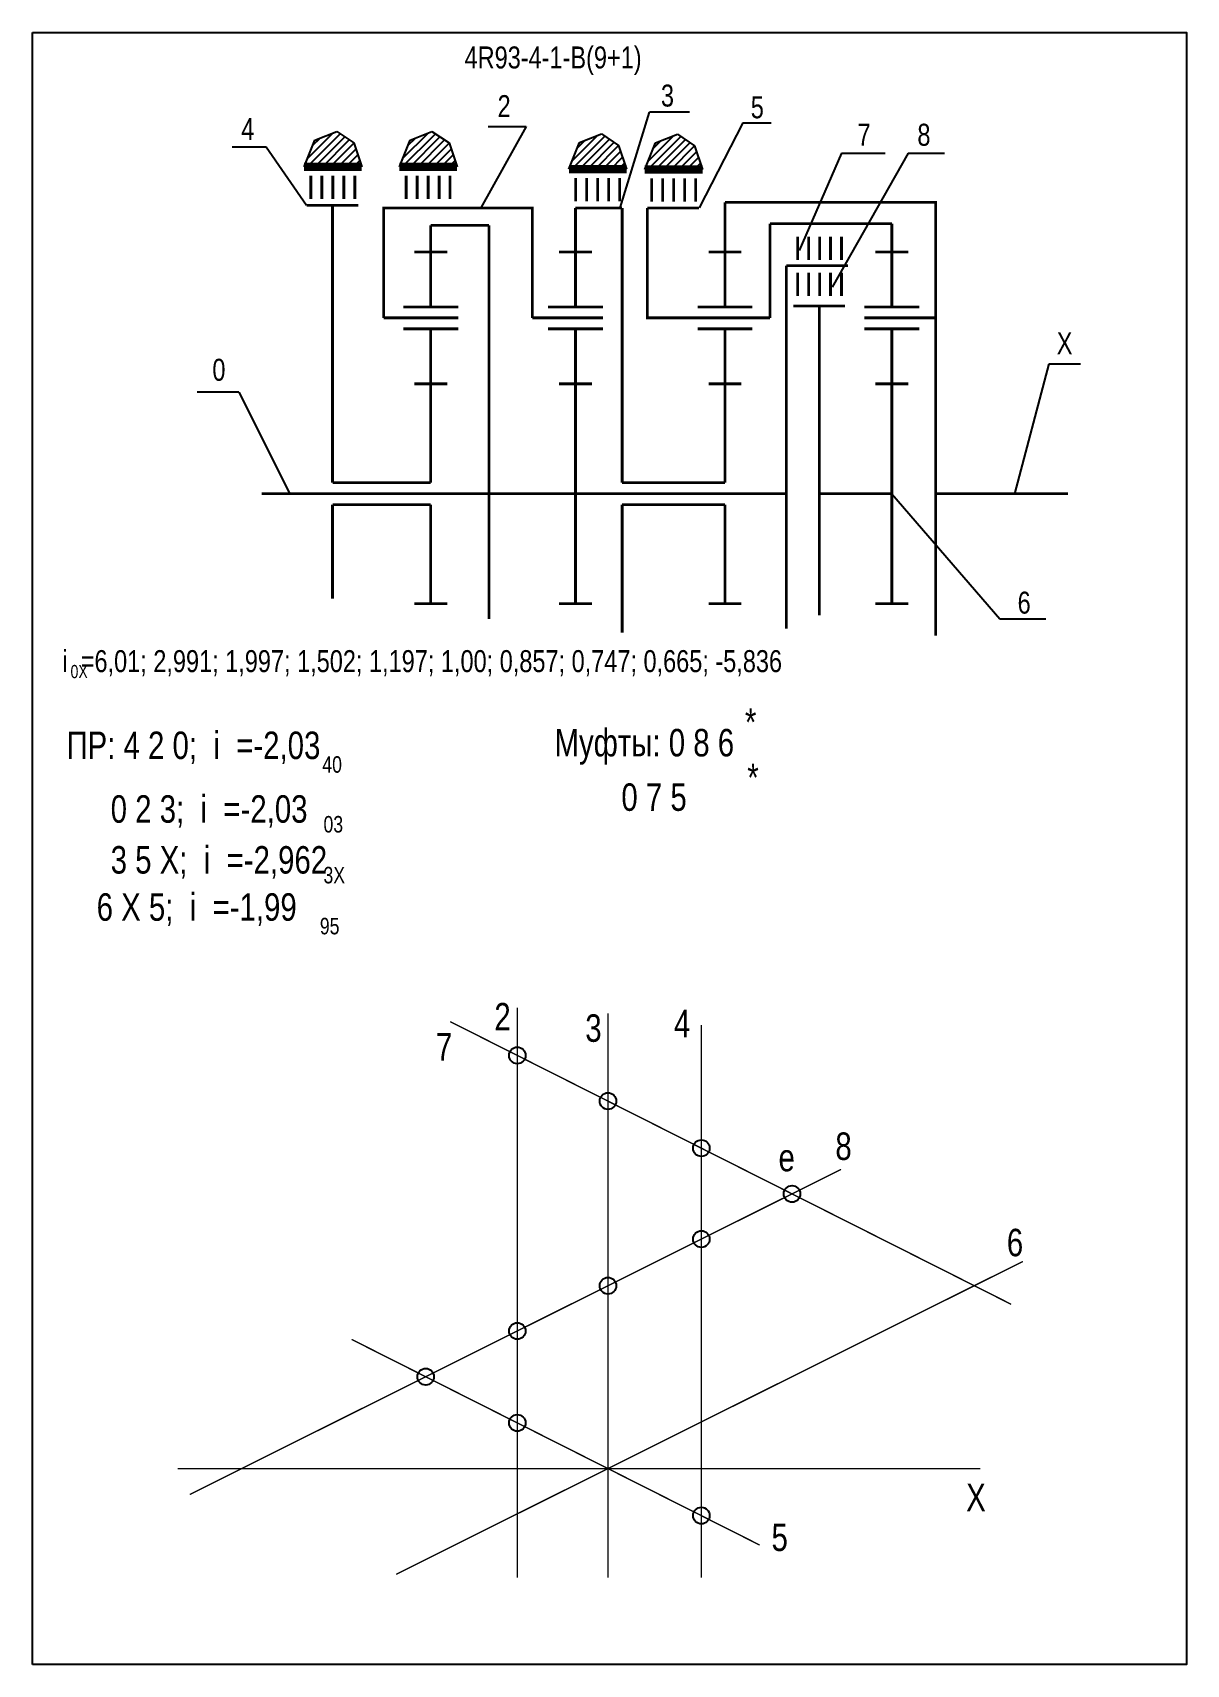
# Model space of a CAD drawing. Extents: x -352 to -142, y 153 to 450.
import ezdxf

# ---------------------------------------------------------------- set-up
doc = ezdxf.new("R2010")
doc.units = 0
doc.header["$LTSCALE"] = 15
doc.linetypes.add('DASHED', pattern=[0.75, 0.5, -0.25])
doc.layers.get('DEFPOINTS').update_dxf_attribs({"linetype": 'CONTINUOUS'})
doc.layers.add('DIM', color=92, linetype='CONTINUOUS')
doc.layers.add('MAIN', color=5, linetype='CONTINUOUS')
doc.styles.add('AMK', font='amk.shx', dxfattribs={"width": 0.8})

msp = doc.modelspace()

# ---------------------------------------------------------------- hatches: boundary and pattern name
at = {"layer": 'DIM'}
h = msp.add_hatch(dxfattribs=at)
h.set_pattern_fill('_USER', color=0, angle=45, style=0, pattern_type=0)
h.set_pattern_definition([(45, (-50.7848, -0.2431), (-0.7071068, 0.7071068), [])])
h.paths.add_polyline_path([(-301.08, 430.28), (-303.02, 425.46), (-292.53, 425.46), (-293.98, 429.78), (-297.09, 431.89)])
h = msp.add_hatch(dxfattribs=at)
h.set_pattern_fill('_USER', color=0, angle=45, style=0, pattern_type=0)
h.set_pattern_definition([(45, (-33.4371, -0.2431), (-0.7071068, 0.7071068), [])])
h.paths.add_polyline_path([(-283.73, 430.28), (-285.68, 425.46), (-275.18, 425.46), (-276.63, 429.78), (-279.74, 431.89)])
h = msp.add_hatch(dxfattribs=at)
h.set_pattern_fill('_USER', color=0, angle=45, style=0, pattern_type=0)
h.set_pattern_definition([(45, (-2.5842, -0.6728), (-0.7071068, 0.7071068), [])])
h.paths.add_polyline_path([(-252.88, 429.85), (-254.82, 425.03), (-244.33, 425.03), (-245.78, 429.35), (-248.89, 431.46)])
h = msp.add_hatch(dxfattribs=at)
h.set_pattern_fill('_USER', color=0, angle=45, style=0, pattern_type=0)
h.set_pattern_definition([(45, (11.2403, -0.7276), (-0.7071068, 0.7071068), [])])
h.paths.add_polyline_path([(-239.06, 429.79), (-241, 424.97), (-230.5, 424.97), (-231.95, 429.29), (-235.07, 431.41)])

# ---------------------------------------------------------------- linework, layer by layer
at = {"layer": 'DEFPOINTS', "const_width": 0.25}
for points in [[(-264.21, 168.62), (-264.21, 272.4)], [(-247.71, 168.62), (-247.71, 271.34)], [(-174.31, 218.4), (-276.42, 269.85)], [(-230.71, 168.62), (-230.71, 269.22)], [(-323.84, 183.78), (-205.29, 242.96)], [(-220.11, 174.59), (-294.38, 212.02)], [(-326.03, 188.5), (-179.92, 188.5)]]:
    msp.add_lwpolyline(points, dxfattribs=at)
at = {"layer": 'DEFPOINTS', "linetype": 'DASHED', "const_width": 0.25}
msp.add_lwpolyline([(-286.26, 169.26), (-172.18, 226.21)], dxfattribs=at)
at = {"layer": 'DEFPOINTS'}
for centre in [(-264.21, 263.7), (-247.71, 255.39), (-230.71, 246.82), (-214.21, 238.5), (-230.71, 230.27), (-247.71, 221.78), (-264.21, 213.54), (-280.89, 205.22), (-264.21, 196.82), (-230.71, 179.94)]:
    msp.add_circle(centre, 1.51, dxfattribs=at)
at = {"layer": 'DIM', "color": 0}
for p, q in [((-245.5, 417.95), (-240.14, 435.38)), ((-232.89, 435.38), (-240.14, 435.38)), ((-301.08, 430.28), (-297.09, 431.89)), ((-297.09, 431.89), (-293.98, 429.78)), ((-283.73, 430.28), (-279.74, 431.89)), ((-279.74, 431.89), (-276.63, 429.78)), ((-262.62, 432.76), (-270.83, 417.95)), ((-269.53, 432.76), (-262.62, 432.76)), ((-252.88, 429.85), (-248.89, 431.46)), ((-248.89, 431.46), (-245.78, 429.35)), ((-239.06, 429.79), (-235.07, 431.41)), ((-235.07, 431.41), (-231.95, 429.29)), ((-223.19, 433.45), (-231.12, 417.95)), ((-223.19, 433.45), (-218.01, 433.45)), ((-316.13, 429.1), (-309.91, 429.1)), ((-309.91, 429.1), (-302.56, 418.44)), ((-303.02, 425.46), (-301.08, 430.28)), ((-293.98, 429.78), (-292.53, 425.46)), ((-285.68, 425.46), (-283.73, 430.28)), ((-276.63, 429.78), (-275.18, 425.46)), ((-254.82, 425.03), (-252.88, 429.85)), ((-245.78, 429.35), (-244.33, 425.03)), ((-241, 424.97), (-239.06, 429.79)), ((-231.95, 429.29), (-230.5, 424.97)), ((-205.18, 427.9), (-212.88, 410.23)), ((-193.04, 427.9), (-206.88, 403.53)), ((-205.18, 427.9), (-197.23, 427.9)), ((-193.04, 427.9), (-186.48, 427.9)), ((-173.63, 365.95), (-167.4, 389.61)), ((-167.4, 389.61), (-161.68, 389.61)), ((-314.88, 384.43), (-322.48, 384.43)), ((-314.88, 384.43), (-305.61, 365.95)), ((-196.04, 365.95), (-176.4, 343.16)), ((-176.4, 343.16), (-168.01, 343.16))]:
    msp.add_line(p, q, dxfattribs=at)
at = {"layer": 'DIM', "color": 0, "const_width": 0.5}
for points in [[(-219.38, 418.96), (-226.41, 418.96)], [(-220.58, 418.96), (-188.05, 418.96), (-188.05, 340.08)], [(-297.85, 367.95), (-297.85, 418.44)], [(-288.54, 397.95), (-288.54, 417.95), (-261.46, 417.95), (-261.46, 397.95)], [(-253.62, 417.95), (-245.13, 417.95)], [(-245.13, 417.95), (-245.13, 367.95)], [(-218.2, 397.95), (-240.53, 397.95), (-240.53, 417.95)], [(-279.96, 414.77), (-269.35, 414.77)], [(-269.35, 414.77), (-269.35, 343.15)], [(-218.2, 415.08), (-196.04, 415.08)], [(-218.2, 397.95), (-218.2, 415.08)], [(-215.24, 407.45), (-204.04, 407.45)], [(-215.24, 407.45), (-215.24, 341.36)], [(-209.26, 400.12), (-209.26, 343.8)], [(-310.77, 365.95), (-245.52, 365.95)], [(-297.85, 367.95), (-279.96, 367.95)], [(-253.62, 365.95), (-215.24, 365.95)], [(-245.13, 367.95), (-226.41, 367.95)], [(-209.26, 365.95), (-196.04, 365.95)], [(-188.05, 365.95), (-164, 365.95)], [(-297.85, 363.95), (-279.96, 363.95)], [(-297.85, 346.82), (-297.85, 363.95)], [(-245.13, 363.95), (-226.41, 363.95)], [(-245.13, 363.95), (-245.13, 340.68)]]:
    msp.add_lwpolyline(points, dxfattribs=at)
at = {"layer": 'MAIN'}
for points in [[(-352.43, 152.87), (-352.43, 449.87)], [(-352.43, 449.87), (-142.43, 449.87), (-142.43, 152.87), (-352.43, 152.87)]]:
    msp.add_lwpolyline(points, dxfattribs=at)
at = {"layer": 'MAIN', "color": 0}
for points, const_width in [([(-303.02, 425.46), (-292.53, 425.46)], 1.5), ([(-285.68, 425.46), (-275.18, 425.46)], 1.5), ([(-254.82, 425.03), (-244.33, 425.03)], 1.5), ([(-241, 424.97), (-230.5, 424.97)], 1.5), ([(-293.79, 423.81), (-293.79, 419.61)], 0.5), ([(-276.44, 423.81), (-276.44, 419.61)], 0.5), ([(-245.59, 423.38), (-245.59, 419.18)], 0.5), ([(-231.77, 423.32), (-231.77, 419.12)], 0.5), ([(-226.41, 409.95), (-226.41, 418.96)], 0.5), ([(-302.56, 418.44), (-293.15, 418.44)], 0.5), ([(-253.62, 409.95), (-253.62, 417.95)], 0.5), ([(-240.53, 417.95), (-231.12, 417.95)], 0.5), ([(-279.96, 409.95), (-279.96, 414.77)], 0.5), ([(-205.2, 412.7), (-205.2, 408.5)], 0.5), ([(-196.04, 399.95), (-196.04, 415.08)], 0.5), ([(-279.96, 409.95), (-282.96, 409.95)], 0.5), ([(-279.96, 399.95), (-279.96, 409.95)], 0.5), ([(-279.96, 409.95), (-276.96, 409.95)], 0.5), ([(-253.62, 409.95), (-256.62, 409.95)], 0.5), ([(-253.62, 399.95), (-253.62, 409.95)], 0.5), ([(-253.62, 409.95), (-250.62, 409.95)], 0.5), ([(-226.41, 409.95), (-229.41, 409.95)], 0.5), ([(-226.41, 399.95), (-226.41, 409.95)], 0.5), ([(-226.41, 409.95), (-223.41, 409.95)], 0.5), ([(-196.04, 409.95), (-199.04, 409.95)], 0.5), ([(-196.04, 409.95), (-193.04, 409.95)], 0.5), ([(-205.2, 406.15), (-205.2, 401.96)], 0.5), ([(-274.96, 397.95), (-288.54, 397.95)], 0.5), ([(-248.62, 397.95), (-261.46, 397.95)], 0.5), ([(-213.96, 400.12), (-204.55, 400.12)], 0.5), ([(-188.05, 397.95), (-201.04, 397.95)], 0.5), ([(-279.96, 395.95), (-284.96, 395.95)], 0.5), ([(-279.96, 385.95), (-279.96, 395.95), (-274.96, 395.95)], 0.5), ([(-253.62, 395.95), (-258.62, 395.95)], 0.5), ([(-253.62, 385.95), (-253.62, 395.95), (-248.62, 395.95)], 0.5), ([(-226.41, 395.95), (-231.41, 395.95)], 0.5), ([(-226.41, 385.95), (-226.41, 395.95), (-221.41, 395.95)], 0.5), ([(-196.04, 395.95), (-201.04, 395.95)], 0.5), ([(-196.04, 385.95), (-196.04, 395.95), (-191.04, 395.95)], 0.5), ([(-279.96, 385.95), (-282.96, 385.95)], 0.5), ([(-279.96, 367.95), (-279.96, 385.95)], 0.5), ([(-279.96, 385.95), (-276.96, 385.95)], 0.5), ([(-253.62, 385.95), (-256.62, 385.95)], 0.5), ([(-253.62, 365.95), (-253.62, 385.95)], 0.5), ([(-253.62, 385.95), (-250.62, 385.95)], 0.5), ([(-226.41, 385.95), (-229.41, 385.95)], 0.5), ([(-226.41, 367.95), (-226.41, 385.95)], 0.5), ([(-226.41, 385.95), (-223.41, 385.95)], 0.5), ([(-196.04, 385.95), (-199.04, 385.95)], 0.5), ([(-196.04, 365.95), (-196.04, 385.95)], 0.5), ([(-196.04, 385.95), (-193.04, 385.95)], 0.5), ([(-253.62, 365.95), (-253.62, 345.95)], 0.5), ([(-196.04, 365.95), (-196.04, 345.95)], 0.5), ([(-279.96, 363.95), (-279.96, 345.95)], 0.5), ([(-226.41, 363.95), (-226.41, 345.95)], 0.5), ([(-279.96, 345.95), (-282.96, 345.95)], 0.5), ([(-279.96, 345.95), (-276.96, 345.95)], 0.5), ([(-253.62, 345.95), (-256.62, 345.95)], 0.5), ([(-253.62, 345.95), (-250.62, 345.95)], 0.5), ([(-226.41, 345.95), (-229.41, 345.95)], 0.5), ([(-226.41, 345.95), (-223.41, 345.95)], 0.5), ([(-196.04, 345.95), (-199.04, 345.95)], 0.5), ([(-196.04, 345.95), (-193.04, 345.95)], 0.5)]:
    msp.add_lwpolyline(points, dxfattribs=dict(at, const_width=const_width))
for points in [[(-301.79, 423.81, 0.5, 0.5, 0), (-301.79, 419.61, 0.5, 0.5, 0)], [(-299.79, 423.81, 0.5, 0.5, 0), (-299.79, 419.61, 0.5, 0.5, 0)], [(-297.79, 423.81, 0.5, 0.5, 0), (-297.79, 419.61, 0.5, 0.5, 0)], [(-295.79, 423.81, 0.5, 0.5, 0), (-295.79, 419.61, 0.5, 0.5, 0)], [(-284.44, 423.81, 0.5, 0.5, 0), (-284.44, 419.61, 0.5, 0.5, 0)], [(-282.44, 423.81, 0.5, 0.5, 0), (-282.44, 419.61, 0.5, 0.5, 0)], [(-280.44, 423.81, 0.5, 0.5, 0), (-280.44, 419.61, 0.5, 0.5, 0)], [(-278.44, 423.81, 0.5, 0.5, 0), (-278.44, 419.61, 0.5, 0.5, 0)], [(-253.59, 423.38, 0.5, 0.5, 0), (-253.59, 419.18, 0.5, 0.5, 0)], [(-251.59, 423.38, 0.5, 0.5, 0), (-251.59, 419.18, 0.5, 0.5, 0)], [(-249.59, 423.38, 0.5, 0.5, 0), (-249.59, 419.18, 0.5, 0.5, 0)], [(-247.59, 423.38, 0.5, 0.5, 0), (-247.59, 419.18, 0.5, 0.5, 0)], [(-239.77, 423.32, 0.5, 0.5, 0), (-239.77, 419.12, 0.5, 0.5, 0)], [(-237.77, 423.32, 0.5, 0.5, 0), (-237.77, 419.12, 0.5, 0.5, 0)], [(-235.77, 423.32, 0.5, 0.5, 0), (-235.77, 419.12, 0.5, 0.5, 0)], [(-233.77, 423.32, 0.5, 0.5, 0), (-233.77, 419.12, 0.5, 0.5, 0)], [(-213.2, 412.7, 0.5, 0.5, 0), (-213.2, 408.5, 0.5, 0.5, 0)], [(-211.2, 412.7, 0.5, 0.5, 0), (-211.2, 408.5, 0.5, 0.5, 0)], [(-209.2, 412.7, 0.5, 0.5, 0), (-209.2, 408.5, 0.5, 0.5, 0)], [(-207.2, 412.7, 0.5, 0.5, 0), (-207.2, 408.5, 0.5, 0.5, 0)], [(-213.2, 406.15, 0.5, 0.5, 0), (-213.2, 401.96, 0.5, 0.5, 0)], [(-211.2, 406.15, 0.5, 0.5, 0), (-211.2, 401.96, 0.5, 0.5, 0)], [(-209.2, 406.15, 0.5, 0.5, 0), (-209.2, 401.96, 0.5, 0.5, 0)], [(-207.2, 406.15, 0.5, 0.5, 0), (-207.2, 401.96, 0.5, 0.5, 0)], [(-274.96, 399.95, 0.5, 0.5, 0), (-284.96, 399.95, 0.5, 0.5, 0)], [(-248.62, 399.95, 0.5, 0.5, 0), (-258.62, 399.95, 0.5, 0.5, 0)], [(-221.41, 399.95, 0.5, 0.5, 0), (-231.41, 399.95, 0.5, 0.5, 0)], [(-191.04, 399.95, 0.5, 0.5, 0), (-201.04, 399.95, 0.5, 0.5, 0)]]:
    msp.add_lwpolyline(points, format="xyseb", dxfattribs=at)

# ---------------------------------------------------------------- texts
at = {"layer": 'DIM', "color": 0, "style": 'AMK', "width": 0.8}
for s, height, p in [('4R93-4-1-B(9+1)', 4, (-273.81, 443.35)), ('3', 4, (-238.07, 436.41)), ('2', 4, (-267.8, 434.49)), ('5', 4, (-221.72, 434.28)), ('4', 4, (-314.46, 430.34)), ('7', 4, (-202.29, 429.28)), ('8', 4, (-191.39, 429.28)), ('X', 4, (-166.02, 391.34)), ('0', 4, (-319.71, 386.5)), ('6', 4, (-173.15, 344.12)), ('i  =6,01; 2,991; 1,997; 1,502; 1,197; 1,00; 0,857; 0,747; 0,665; -5,836', 4, (-347, 333.47)), ('0X', 2.4, (-345.53, 332.37)), ('*', 5, (-222.78, 321.86)), (' ПР: 4 2 0;  i  =-2,03', 5, (-347.76, 317.65)), ('Муфты: 0 8 6', 5, (-257.44, 318.13)), ('40', 3, (-299.7, 315.16)), ('*', 5, (-222.35, 311.79)), ('       0 7 5', 5, (-255.67, 308.22)), ('    0 2 3;  i  =-2,03', 5, (-344.17, 306.06)), ('03', 3, (-299.49, 304.28)), ('    3 5 X;  i  =-2,962', 5, (-344.17, 296.8)), ('3X', 3, (-299.49, 295.02)), ('     6 X 5;  i  =-1,99', 5, (-348.21, 288.22)), ('95', 3, (-300.15, 285.74)), ('2', 5, (-268.39, 268.25)), ('3', 5, (-251.84, 266.18)), ('4', 5, (-235.7, 267.01)), ('7', 5, (-279.02, 262.77)), ('8', 5, (-206.32, 244.68)), ('e', 5, (-216.67, 242.61)), ('6', 5, (-175.11, 227.15)), ('X', 5, (-182.51, 180.75)), ('5', 5, (-217.94, 173.5))]:
    msp.add_text(s, height=height, dxfattribs=at).set_placement(p)

doc.saveas('drawing.dxf')
